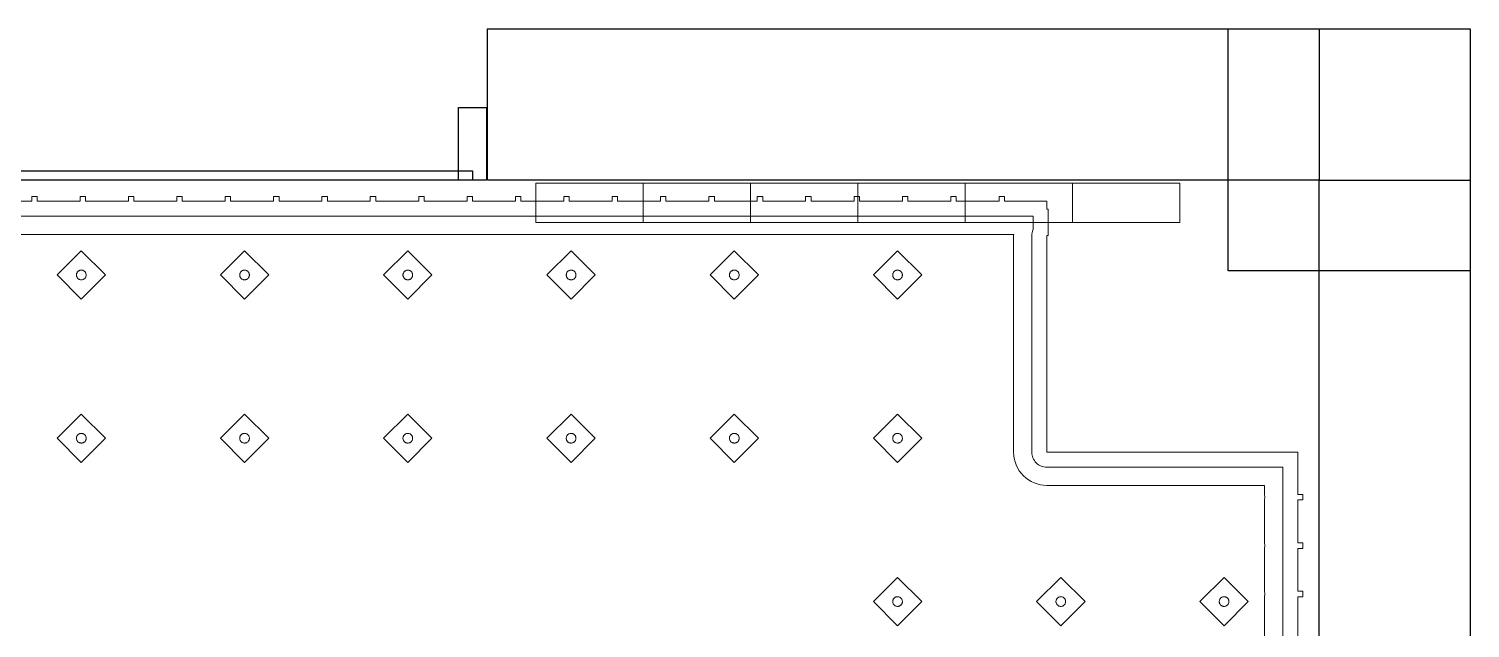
# Model space of a CAD drawing. Header units: metres. Extents: x 2172.2 to 2210.6, y 415.3 to 458.1.
# Drawn here: x 2208.178 to 2210.561, y 436.05 to 437.041 of the extents above; entities that cross this region are included whole.
import ezdxf

# ---------------------------------------------------------------- set-up
doc = ezdxf.new("R2010")
doc.units = ezdxf.units.M
for name, color, linetype, lineweight in [('NC_N1_BANQUETTES', 7, 'CONTINUOUS', 13), ('NC_N1_COLUMNS', 7, 'CONTINUOUS', 25), ('NC_N1_GLAZING', 7, 'CONTINUOUS', 13), ('NC_N1_WALL_DECOR', 7, 'CONTINUOUS', 13), ('NC_N1_WALLS', 7, 'CONTINUOUS', 25)]:
    doc.layers.add(name, color=color, linetype=linetype, lineweight=lineweight)

# ---------------------------------------------------------------- blocks, each defined once
blk = doc.blocks.new('NC_N1_ARCHITECTURE')
at = {"layer": 'NC_N1_COLUMNS', "linetype": 'CONTINUOUS', "lineweight": -2}
blk.add_lwpolyline([(20.561419, 3.041094), (20.561419, 2.641098), (20.161421, 2.641145), (20.161423, 3.041094)], close=True, dxfattribs=at)
at = {"layer": 'NC_N1_GLAZING', "linetype": 'CONTINUOUS', "lineweight": -2}
blk.add_lwpolyline([(18.911421, 2.806096), (18.911421, 2.791096), (13.56142, 2.791096), (13.56142, 2.806096)], close=True, dxfattribs=at)
at = {"layer": 'NC_N1_WALLS', "linetype": 'CONTINUOUS', "lineweight": -2}
for points in [[(20.31142, 2.791096), (18.93642, 2.791096), (18.93642, 3.041096), (20.31142, 3.041096)], [(18.93442, 2.911096), (18.93442, 2.791096), (18.88842, 2.791096), (18.88842, 2.911096)], [(20.31142, 2.791096), (20.56142, 2.791096), (20.56142, 1.429485), (20.31142, 1.429485)]]:
    blk.add_lwpolyline(points, close=True, dxfattribs=at)
blk = doc.blocks.new('NC_N1_UNIQUE_WALL_COMPOSITION_15')
at = {"color": 0, "linetype": 'CONTINUOUS', "lineweight": -2}
blk.add_lwpolyline([(0.5328, -0.065), (0.5328, 0), (-0.5328, 0), (-0.5328, -0.065)], close=True, dxfattribs=at)
for points in [[(-0.3552, -0.065), (-0.3552, 0)], [(-0.1776, -0.065), (-0.1776, 0)], [(0, -0.065), (0, 0)], [(0.1776, -0.065), (0.1776, 0)], [(0.3552, -0.065), (0.3552, 0)]]:
    blk.add_lwpolyline(points, dxfattribs=at)
blk = doc.blocks.new('NC_N1_TRIANGLE_L_BANQUETTE')
at = {"color": 0, "linetype": 'CONTINUOUS', "lineweight": -2}
for points in [[(2.2, 0.035), (2.129, 0.035), (2.129, 0.027), (2.12, 0.027), (2.12, 0.035), (2.049, 0.035), (2.049, 0.027), (2.04, 0.027), (2.04, 0.035), (1.969, 0.035), (1.969, 0.027), (1.96, 0.027), (1.96, 0.035), (1.889, 0.035), (1.889, 0.027), (1.88, 0.027), (1.88, 0.035), (1.809, 0.035), (1.809, 0.027), (1.8, 0.027), (1.8, 0.035), (1.729, 0.035), (1.729, 0.027), (1.72, 0.027), (1.72, 0.035), (1.649, 0.035), (1.649, 0.027), (1.64, 0.027), (1.64, 0.035), (1.569, 0.035), (1.569, 0.027), (1.56, 0.027), (1.56, 0.035), (1.489, 0.035), (1.489, 0.027), (1.48, 0.027), (1.48, 0.035), (1.409, 0.035), (1.409, 0.027), (1.4, 0.027), (1.4, 0.035), (1.329, 0.035), (1.329, 0.027), (1.32, 0.027), (1.32, 0.035), (1.249, 0.035), (1.249, 0.027), (1.24, 0.027), (1.24, 0.035), (1.169, 0.035), (1.169, 0.027), (1.16, 0.027), (1.16, 0.035), (1.089, 0.035), (1.089, 0.027), (1.08, 0.027), (1.08, 0.035), (1.009, 0.035), (1.009, 0.027), (1, 0.027), (1, 0.035), (0.929, 0.035), (0.929, 0.027), (0.92, 0.027), (0.92, 0.035), (0.849, 0.035), (0.849, 0.027), (0.84, 0.027), (0.84, 0.035), (0.769, 0.035), (0.769, 0.027), (0.76, 0.027), (0.76, 0.035), (0.689, 0.035), (0.689, 0.027), (0.68, 0.027), (0.68, 0.035), (0.609, 0.035), (0.609, 0.027), (0.6, 0.027), (0.6, 0.035), (0.529, 0.035), (0.529, 0.027), (0.52, 0.027), (0.52, 0.035), (0.45, 0.035), (0.45, 0.048), (0.448, 0.048), (0.448, 0.092), (0.45, 0.092), (0.45, 0.45), (0.035, 0.45), (0.035, 0.52), (0.027, 0.52), (0.027, 0.529), (0.035, 0.529), (0.035, 0.6), (0.027, 0.6), (0.027, 0.609), (0.035, 0.609), (0.035, 0.68), (0.027, 0.68), (0.027, 0.689), (0.035, 0.689), (0.035, 0.76)], [(2.2, 0.06), (2.129, 0.06), (2.1265, 0.0599), (2.1245, 0.0596), (2.1225, 0.0599), (2.12, 0.06), (2.049, 0.06), (2.0465, 0.0599), (2.0445, 0.0596), (2.0425, 0.0599), (2.04, 0.06), (1.969, 0.06), (1.9665, 0.0599), (1.9645, 0.0596), (1.9625, 0.0599), (1.96, 0.06), (1.889, 0.06), (1.8865, 0.0599), (1.8845, 0.0596), (1.8825, 0.0599), (1.88, 0.06), (1.809, 0.06), (1.8065, 0.0599), (1.8045, 0.0596), (1.8025, 0.0599), (1.8, 0.06), (1.729, 0.06), (1.7265, 0.0599), (1.7245, 0.0596), (1.7225, 0.0599), (1.72, 0.06), (1.649, 0.06), (1.6465, 0.0599), (1.6445, 0.0596), (1.6425, 0.0599), (1.64, 0.06), (1.569, 0.06), (1.5665, 0.0599), (1.5645, 0.0596), (1.5625, 0.0599), (1.56, 0.06), (1.489, 0.06), (1.4865, 0.0599), (1.4845, 0.0596), (1.4825, 0.0599), (1.48, 0.06), (1.409, 0.06), (1.4065, 0.0599), (1.4045, 0.0596), (1.4025, 0.0599), (1.4, 0.06), (1.329, 0.06), (1.3265, 0.0599), (1.3245, 0.0596), (1.3225, 0.0599), (1.32, 0.06), (1.249, 0.06), (1.2465, 0.0599), (1.2445, 0.0596), (1.2425, 0.0599), (1.24, 0.06), (1.169, 0.06), (1.1665, 0.0599), (1.1645, 0.0596), (1.1625, 0.0599), (1.16, 0.06), (1.089, 0.06), (1.0865, 0.0599), (1.0845, 0.0596), (1.0825, 0.0599), (1.08, 0.06), (1.009, 0.06), (1.0065, 0.0599), (1.0045, 0.0596), (1.0025, 0.0599), (1, 0.06), (0.929, 0.06), (0.9265, 0.0599), (0.9245, 0.0596), (0.9225, 0.0599), (0.92, 0.06), (0.849, 0.06), (0.8465, 0.0599), (0.8445, 0.0596), (0.8425, 0.0599), (0.84, 0.06), (0.769, 0.06), (0.7665, 0.0599), (0.7645, 0.0596), (0.7625, 0.0599), (0.76, 0.06), (0.689, 0.06), (0.6865, 0.0599), (0.6845, 0.0596), (0.6825, 0.0599), (0.68, 0.06), (0.609, 0.06), (0.6065, 0.0599), (0.6045, 0.0596), (0.6025, 0.0599), (0.6, 0.06), (0.529, 0.06), (0.5265, 0.0599), (0.5245, 0.0596), (0.5225, 0.0599), (0.52, 0.06), (0.473, 0.06), (0.473, 0.0822), (0.4731, 0.0824), (0.4739, 0.0847), (0.4745, 0.0871), (0.4749, 0.0895), (0.475, 0.092), (0.475, 0.45), (0.4749, 0.4525), (0.4745, 0.4549), (0.4739, 0.4573), (0.4731, 0.4596), (0.472, 0.4618), (0.4708, 0.4639), (0.4693, 0.4659), (0.4677, 0.4677), (0.4659, 0.4693), (0.4639, 0.4708), (0.4618, 0.472), (0.4596, 0.4731), (0.4573, 0.4739), (0.4549, 0.4745), (0.4525, 0.4749), (0.45, 0.475), (0.06, 0.475), (0.06, 0.52), (0.0599, 0.5225), (0.0596, 0.5245), (0.0599, 0.5265), (0.06, 0.529), (0.06, 0.6), (0.0599, 0.6025), (0.0596, 0.6045), (0.0599, 0.6065), (0.06, 0.609), (0.06, 0.68), (0.0599, 0.6825), (0.0596, 0.6845), (0.0599, 0.6865), (0.06, 0.689), (0.06, 0.76)], [(2.2, 0.09), (2.129, 0.09), (2.1245, 0.0898), (2.12, 0.09), (2.049, 0.09), (2.0445, 0.0898), (2.04, 0.09), (1.969, 0.09), (1.9645, 0.0898), (1.96, 0.09), (1.889, 0.09), (1.8845, 0.0898), (1.88, 0.09), (1.809, 0.09), (1.8045, 0.0898), (1.8, 0.09), (1.729, 0.09), (1.7245, 0.0898), (1.72, 0.09), (1.649, 0.09), (1.6445, 0.0898), (1.64, 0.09), (1.569, 0.09), (1.5645, 0.0898), (1.56, 0.09), (1.489, 0.09), (1.4845, 0.0898), (1.48, 0.09), (1.409, 0.09), (1.4045, 0.0898), (1.4, 0.09), (1.329, 0.09), (1.3245, 0.0898), (1.32, 0.09), (1.249, 0.09), (1.2445, 0.0898), (1.24, 0.09), (1.169, 0.09), (1.1645, 0.0898), (1.16, 0.09), (1.089, 0.09), (1.0845, 0.0898), (1.08, 0.09), (1.009, 0.09), (1.0045, 0.0898), (1, 0.09), (0.929, 0.09), (0.9245, 0.0898), (0.92, 0.09), (0.849, 0.09), (0.8445, 0.0898), (0.84, 0.09), (0.769, 0.09), (0.7645, 0.0898), (0.76, 0.09), (0.689, 0.09), (0.6845, 0.0898), (0.68, 0.09), (0.609, 0.09), (0.6045, 0.0898), (0.6, 0.09), (0.529, 0.09), (0.5245, 0.0898), (0.52, 0.09), (0.5049, 0.09), (0.505, 0.092), (0.505, 0.45), (0.5047, 0.4554), (0.5039, 0.4607), (0.5026, 0.466), (0.5008, 0.471), (0.4985, 0.4759), (0.4957, 0.4806), (0.4925, 0.4849), (0.4889, 0.4889), (0.4849, 0.4925), (0.4806, 0.4957), (0.4759, 0.4985), (0.471, 0.5008), (0.466, 0.5026), (0.4607, 0.5039), (0.4554, 0.5047), (0.45, 0.505), (0.09, 0.505), (0.09, 0.52), (0.0898, 0.5245), (0.09, 0.529), (0.09, 0.6), (0.0898, 0.6045), (0.09, 0.609), (0.09, 0.68), (0.0898, 0.6845), (0.09, 0.689), (0.09, 0.76)]]:
    blk.add_lwpolyline(points, dxfattribs=at)
for points in [[(0.157, 0.657), (0.197, 0.697), (0.157, 0.737), (0.117, 0.697)], [(0.427, 0.657), (0.467, 0.697), (0.427, 0.737), (0.387, 0.697)], [(0.697, 0.657), (0.737, 0.697), (0.697, 0.737), (0.657, 0.697)], [(0.165, 0.697), (0.165, 0.6962), (0.1648, 0.6954), (0.1647, 0.6947), (0.1644, 0.6939), (0.1641, 0.6932), (0.1637, 0.6926), (0.1632, 0.6919), (0.1627, 0.6913), (0.1621, 0.6908), (0.1614, 0.6903), (0.1608, 0.6899), (0.1601, 0.6896), (0.1593, 0.6893), (0.1586, 0.6892), (0.1578, 0.689), (0.157, 0.689), (0.1562, 0.689), (0.1554, 0.6892), (0.1547, 0.6893), (0.1539, 0.6896), (0.1532, 0.6899), (0.1526, 0.6903), (0.1519, 0.6908), (0.1513, 0.6913), (0.1508, 0.6919), (0.1503, 0.6926), (0.1499, 0.6932), (0.1496, 0.6939), (0.1493, 0.6947), (0.1492, 0.6954), (0.149, 0.6962), (0.149, 0.697), (0.149, 0.6978), (0.1492, 0.6986), (0.1493, 0.6993), (0.1496, 0.7001), (0.1499, 0.7008), (0.1503, 0.7014), (0.1508, 0.7021), (0.1513, 0.7027), (0.1519, 0.7032), (0.1526, 0.7037), (0.1532, 0.7041), (0.1539, 0.7044), (0.1547, 0.7047), (0.1554, 0.7048), (0.1562, 0.705), (0.157, 0.705), (0.1578, 0.705), (0.1586, 0.7048), (0.1593, 0.7047), (0.1601, 0.7044), (0.1608, 0.7041), (0.1614, 0.7037), (0.1621, 0.7032), (0.1627, 0.7027), (0.1632, 0.7021), (0.1637, 0.7014), (0.1641, 0.7008), (0.1644, 0.7001), (0.1647, 0.6993), (0.1648, 0.6986), (0.165, 0.6978)], [(0.435, 0.697), (0.435, 0.6962), (0.4348, 0.6954), (0.4347, 0.6947), (0.4344, 0.6939), (0.4341, 0.6932), (0.4337, 0.6926), (0.4332, 0.6919), (0.4327, 0.6913), (0.4321, 0.6908), (0.4314, 0.6903), (0.4308, 0.6899), (0.4301, 0.6896), (0.4293, 0.6893), (0.4286, 0.6892), (0.4278, 0.689), (0.427, 0.689), (0.4262, 0.689), (0.4254, 0.6892), (0.4247, 0.6893), (0.4239, 0.6896), (0.4232, 0.6899), (0.4226, 0.6903), (0.4219, 0.6908), (0.4213, 0.6913), (0.4208, 0.6919), (0.4203, 0.6926), (0.4199, 0.6932), (0.4196, 0.6939), (0.4193, 0.6947), (0.4192, 0.6954), (0.419, 0.6962), (0.419, 0.697), (0.419, 0.6978), (0.4192, 0.6986), (0.4193, 0.6993), (0.4196, 0.7001), (0.4199, 0.7008), (0.4203, 0.7014), (0.4208, 0.7021), (0.4213, 0.7027), (0.4219, 0.7032), (0.4226, 0.7037), (0.4232, 0.7041), (0.4239, 0.7044), (0.4247, 0.7047), (0.4254, 0.7048), (0.4262, 0.705), (0.427, 0.705), (0.4278, 0.705), (0.4286, 0.7048), (0.4293, 0.7047), (0.4301, 0.7044), (0.4308, 0.7041), (0.4314, 0.7037), (0.4321, 0.7032), (0.4327, 0.7027), (0.4332, 0.7021), (0.4337, 0.7014), (0.4341, 0.7008), (0.4344, 0.7001), (0.4347, 0.6993), (0.4348, 0.6986), (0.435, 0.6978)], [(0.705, 0.697), (0.705, 0.6962), (0.7048, 0.6954), (0.7047, 0.6947), (0.7044, 0.6939), (0.7041, 0.6932), (0.7037, 0.6926), (0.7032, 0.6919), (0.7027, 0.6913), (0.7021, 0.6908), (0.7014, 0.6903), (0.7008, 0.6899), (0.7001, 0.6896), (0.6993, 0.6893), (0.6986, 0.6892), (0.6978, 0.689), (0.697, 0.689), (0.6962, 0.689), (0.6954, 0.6892), (0.6947, 0.6893), (0.6939, 0.6896), (0.6932, 0.6899), (0.6926, 0.6903), (0.6919, 0.6908), (0.6913, 0.6913), (0.6908, 0.6919), (0.6903, 0.6926), (0.6899, 0.6932), (0.6896, 0.6939), (0.6893, 0.6947), (0.6892, 0.6954), (0.689, 0.6962), (0.689, 0.697), (0.689, 0.6978), (0.6892, 0.6986), (0.6893, 0.6993), (0.6896, 0.7001), (0.6899, 0.7008), (0.6903, 0.7014), (0.6908, 0.7021), (0.6913, 0.7027), (0.6919, 0.7032), (0.6926, 0.7037), (0.6932, 0.7041), (0.6939, 0.7044), (0.6947, 0.7047), (0.6954, 0.7048), (0.6962, 0.705), (0.697, 0.705), (0.6978, 0.705), (0.6986, 0.7048), (0.6993, 0.7047), (0.7001, 0.7044), (0.7008, 0.7041), (0.7014, 0.7037), (0.7021, 0.7032), (0.7027, 0.7027), (0.7032, 0.7021), (0.7037, 0.7014), (0.7041, 0.7008), (0.7044, 0.7001), (0.7047, 0.6993), (0.7048, 0.6986), (0.705, 0.6978)], [(0.697, 0.387), (0.737, 0.427), (0.697, 0.467), (0.657, 0.427)], [(0.967, 0.387), (1.007, 0.427), (0.967, 0.467), (0.927, 0.427)], [(1.237, 0.387), (1.277, 0.427), (1.237, 0.467), (1.197, 0.427)], [(1.507, 0.387), (1.547, 0.427), (1.507, 0.467), (1.467, 0.427)], [(1.777, 0.387), (1.817, 0.427), (1.777, 0.467), (1.737, 0.427)], [(2.047, 0.387), (2.087, 0.427), (2.047, 0.467), (2.007, 0.427)], [(0.705, 0.427), (0.705, 0.4262), (0.7048, 0.4254), (0.7047, 0.4247), (0.7044, 0.4239), (0.7041, 0.4232), (0.7037, 0.4226), (0.7032, 0.4219), (0.7027, 0.4213), (0.7021, 0.4208), (0.7014, 0.4203), (0.7008, 0.4199), (0.7001, 0.4196), (0.6993, 0.4193), (0.6986, 0.4192), (0.6978, 0.419), (0.697, 0.419), (0.6962, 0.419), (0.6954, 0.4192), (0.6947, 0.4193), (0.6939, 0.4196), (0.6932, 0.4199), (0.6926, 0.4203), (0.6919, 0.4208), (0.6913, 0.4213), (0.6908, 0.4219), (0.6903, 0.4226), (0.6899, 0.4232), (0.6896, 0.4239), (0.6893, 0.4247), (0.6892, 0.4254), (0.689, 0.4262), (0.689, 0.427), (0.689, 0.4278), (0.6892, 0.4286), (0.6893, 0.4293), (0.6896, 0.4301), (0.6899, 0.4308), (0.6903, 0.4314), (0.6908, 0.4321), (0.6913, 0.4327), (0.6919, 0.4332), (0.6926, 0.4337), (0.6932, 0.4341), (0.6939, 0.4344), (0.6947, 0.4347), (0.6954, 0.4348), (0.6962, 0.435), (0.697, 0.435), (0.6978, 0.435), (0.6986, 0.4348), (0.6993, 0.4347), (0.7001, 0.4344), (0.7008, 0.4341), (0.7014, 0.4337), (0.7021, 0.4332), (0.7027, 0.4327), (0.7032, 0.4321), (0.7037, 0.4314), (0.7041, 0.4308), (0.7044, 0.4301), (0.7047, 0.4293), (0.7048, 0.4286), (0.705, 0.4278)], [(0.975, 0.427), (0.975, 0.4262), (0.9748, 0.4254), (0.9747, 0.4247), (0.9744, 0.4239), (0.9741, 0.4232), (0.9737, 0.4226), (0.9732, 0.4219), (0.9727, 0.4213), (0.9721, 0.4208), (0.9714, 0.4203), (0.9708, 0.4199), (0.9701, 0.4196), (0.9693, 0.4193), (0.9686, 0.4192), (0.9678, 0.419), (0.967, 0.419), (0.9662, 0.419), (0.9654, 0.4192), (0.9647, 0.4193), (0.9639, 0.4196), (0.9632, 0.4199), (0.9626, 0.4203), (0.9619, 0.4208), (0.9613, 0.4213), (0.9608, 0.4219), (0.9603, 0.4226), (0.9599, 0.4232), (0.9596, 0.4239), (0.9593, 0.4247), (0.9592, 0.4254), (0.959, 0.4262), (0.959, 0.427), (0.959, 0.4278), (0.9592, 0.4286), (0.9593, 0.4293), (0.9596, 0.4301), (0.9599, 0.4308), (0.9603, 0.4314), (0.9608, 0.4321), (0.9613, 0.4327), (0.9619, 0.4332), (0.9626, 0.4337), (0.9632, 0.4341), (0.9639, 0.4344), (0.9647, 0.4347), (0.9654, 0.4348), (0.9662, 0.435), (0.967, 0.435), (0.9678, 0.435), (0.9686, 0.4348), (0.9693, 0.4347), (0.9701, 0.4344), (0.9708, 0.4341), (0.9714, 0.4337), (0.9721, 0.4332), (0.9727, 0.4327), (0.9732, 0.4321), (0.9737, 0.4314), (0.9741, 0.4308), (0.9744, 0.4301), (0.9747, 0.4293), (0.9748, 0.4286), (0.975, 0.4278)], [(1.245, 0.427), (1.245, 0.4262), (1.2448, 0.4254), (1.2447, 0.4247), (1.2444, 0.4239), (1.2441, 0.4232), (1.2437, 0.4226), (1.2432, 0.4219), (1.2427, 0.4213), (1.2421, 0.4208), (1.2414, 0.4203), (1.2408, 0.4199), (1.2401, 0.4196), (1.2393, 0.4193), (1.2386, 0.4192), (1.2378, 0.419), (1.237, 0.419), (1.2362, 0.419), (1.2354, 0.4192), (1.2347, 0.4193), (1.2339, 0.4196), (1.2332, 0.4199), (1.2326, 0.4203), (1.2319, 0.4208), (1.2313, 0.4213), (1.2308, 0.4219), (1.2303, 0.4226), (1.2299, 0.4232), (1.2296, 0.4239), (1.2293, 0.4247), (1.2292, 0.4254), (1.229, 0.4262), (1.229, 0.427), (1.229, 0.4278), (1.2292, 0.4286), (1.2293, 0.4293), (1.2296, 0.4301), (1.2299, 0.4308), (1.2303, 0.4314), (1.2308, 0.4321), (1.2313, 0.4327), (1.2319, 0.4332), (1.2326, 0.4337), (1.2332, 0.4341), (1.2339, 0.4344), (1.2347, 0.4347), (1.2354, 0.4348), (1.2362, 0.435), (1.237, 0.435), (1.2378, 0.435), (1.2386, 0.4348), (1.2393, 0.4347), (1.2401, 0.4344), (1.2408, 0.4341), (1.2414, 0.4337), (1.2421, 0.4332), (1.2427, 0.4327), (1.2432, 0.4321), (1.2437, 0.4314), (1.2441, 0.4308), (1.2444, 0.4301), (1.2447, 0.4293), (1.2448, 0.4286), (1.245, 0.4278)], [(1.515, 0.427), (1.515, 0.4262), (1.5148, 0.4254), (1.5147, 0.4247), (1.5144, 0.4239), (1.5141, 0.4232), (1.5137, 0.4226), (1.5132, 0.4219), (1.5127, 0.4213), (1.5121, 0.4208), (1.5114, 0.4203), (1.5108, 0.4199), (1.5101, 0.4196), (1.5093, 0.4193), (1.5086, 0.4192), (1.5078, 0.419), (1.507, 0.419), (1.5062, 0.419), (1.5054, 0.4192), (1.5047, 0.4193), (1.5039, 0.4196), (1.5032, 0.4199), (1.5026, 0.4203), (1.5019, 0.4208), (1.5013, 0.4213), (1.5008, 0.4219), (1.5003, 0.4226), (1.4999, 0.4232), (1.4996, 0.4239), (1.4993, 0.4247), (1.4992, 0.4254), (1.499, 0.4262), (1.499, 0.427), (1.499, 0.4278), (1.4992, 0.4286), (1.4993, 0.4293), (1.4996, 0.4301), (1.4999, 0.4308), (1.5003, 0.4314), (1.5008, 0.4321), (1.5013, 0.4327), (1.5019, 0.4332), (1.5026, 0.4337), (1.5032, 0.4341), (1.5039, 0.4344), (1.5047, 0.4347), (1.5054, 0.4348), (1.5062, 0.435), (1.507, 0.435), (1.5078, 0.435), (1.5086, 0.4348), (1.5093, 0.4347), (1.5101, 0.4344), (1.5108, 0.4341), (1.5114, 0.4337), (1.5121, 0.4332), (1.5127, 0.4327), (1.5132, 0.4321), (1.5137, 0.4314), (1.5141, 0.4308), (1.5144, 0.4301), (1.5147, 0.4293), (1.5148, 0.4286), (1.515, 0.4278)], [(1.785, 0.427), (1.785, 0.4262), (1.7848, 0.4254), (1.7847, 0.4247), (1.7844, 0.4239), (1.7841, 0.4232), (1.7837, 0.4226), (1.7832, 0.4219), (1.7827, 0.4213), (1.7821, 0.4208), (1.7814, 0.4203), (1.7808, 0.4199), (1.7801, 0.4196), (1.7793, 0.4193), (1.7786, 0.4192), (1.7778, 0.419), (1.777, 0.419), (1.7762, 0.419), (1.7754, 0.4192), (1.7747, 0.4193), (1.7739, 0.4196), (1.7732, 0.4199), (1.7726, 0.4203), (1.7719, 0.4208), (1.7713, 0.4213), (1.7708, 0.4219), (1.7703, 0.4226), (1.7699, 0.4232), (1.7696, 0.4239), (1.7693, 0.4247), (1.7692, 0.4254), (1.769, 0.4262), (1.769, 0.427), (1.769, 0.4278), (1.7692, 0.4286), (1.7693, 0.4293), (1.7696, 0.4301), (1.7699, 0.4308), (1.7703, 0.4314), (1.7708, 0.4321), (1.7713, 0.4327), (1.7719, 0.4332), (1.7726, 0.4337), (1.7732, 0.4341), (1.7739, 0.4344), (1.7747, 0.4347), (1.7754, 0.4348), (1.7762, 0.435), (1.777, 0.435), (1.7778, 0.435), (1.7786, 0.4348), (1.7793, 0.4347), (1.7801, 0.4344), (1.7808, 0.4341), (1.7814, 0.4337), (1.7821, 0.4332), (1.7827, 0.4327), (1.7832, 0.4321), (1.7837, 0.4314), (1.7841, 0.4308), (1.7844, 0.4301), (1.7847, 0.4293), (1.7848, 0.4286), (1.785, 0.4278)], [(2.055, 0.427), (2.055, 0.4262), (2.0548, 0.4254), (2.0547, 0.4247), (2.0544, 0.4239), (2.0541, 0.4232), (2.0537, 0.4226), (2.0532, 0.4219), (2.0527, 0.4213), (2.0521, 0.4208), (2.0514, 0.4203), (2.0508, 0.4199), (2.0501, 0.4196), (2.0493, 0.4193), (2.0486, 0.4192), (2.0478, 0.419), (2.047, 0.419), (2.0462, 0.419), (2.0454, 0.4192), (2.0447, 0.4193), (2.0439, 0.4196), (2.0432, 0.4199), (2.0426, 0.4203), (2.0419, 0.4208), (2.0413, 0.4213), (2.0408, 0.4219), (2.0403, 0.4226), (2.0399, 0.4232), (2.0396, 0.4239), (2.0393, 0.4247), (2.0392, 0.4254), (2.039, 0.4262), (2.039, 0.427), (2.039, 0.4278), (2.0392, 0.4286), (2.0393, 0.4293), (2.0396, 0.4301), (2.0399, 0.4308), (2.0403, 0.4314), (2.0408, 0.4321), (2.0413, 0.4327), (2.0419, 0.4332), (2.0426, 0.4337), (2.0432, 0.4341), (2.0439, 0.4344), (2.0447, 0.4347), (2.0454, 0.4348), (2.0462, 0.435), (2.047, 0.435), (2.0478, 0.435), (2.0486, 0.4348), (2.0493, 0.4347), (2.0501, 0.4344), (2.0508, 0.4341), (2.0514, 0.4337), (2.0521, 0.4332), (2.0527, 0.4327), (2.0532, 0.4321), (2.0537, 0.4314), (2.0541, 0.4308), (2.0544, 0.4301), (2.0547, 0.4293), (2.0548, 0.4286), (2.055, 0.4278)], [(0.697, 0.117), (0.737, 0.157), (0.697, 0.197), (0.657, 0.157)], [(0.967, 0.117), (1.007, 0.157), (0.967, 0.197), (0.927, 0.157)], [(1.237, 0.117), (1.277, 0.157), (1.237, 0.197), (1.197, 0.157)], [(1.507, 0.117), (1.547, 0.157), (1.507, 0.197), (1.467, 0.157)], [(1.777, 0.117), (1.817, 0.157), (1.777, 0.197), (1.737, 0.157)], [(2.047, 0.117), (2.087, 0.157), (2.047, 0.197), (2.007, 0.157)], [(0.705, 0.157), (0.705, 0.1562), (0.7048, 0.1554), (0.7047, 0.1547), (0.7044, 0.1539), (0.7041, 0.1532), (0.7037, 0.1526), (0.7032, 0.1519), (0.7027, 0.1513), (0.7021, 0.1508), (0.7014, 0.1503), (0.7008, 0.1499), (0.7001, 0.1496), (0.6993, 0.1493), (0.6986, 0.1492), (0.6978, 0.149), (0.697, 0.149), (0.6962, 0.149), (0.6954, 0.1492), (0.6947, 0.1493), (0.6939, 0.1496), (0.6932, 0.1499), (0.6926, 0.1503), (0.6919, 0.1508), (0.6913, 0.1513), (0.6908, 0.1519), (0.6903, 0.1526), (0.6899, 0.1532), (0.6896, 0.1539), (0.6893, 0.1547), (0.6892, 0.1554), (0.689, 0.1562), (0.689, 0.157), (0.689, 0.1578), (0.6892, 0.1586), (0.6893, 0.1593), (0.6896, 0.1601), (0.6899, 0.1608), (0.6903, 0.1614), (0.6908, 0.1621), (0.6913, 0.1627), (0.6919, 0.1632), (0.6926, 0.1637), (0.6932, 0.1641), (0.6939, 0.1644), (0.6947, 0.1647), (0.6954, 0.1648), (0.6962, 0.165), (0.697, 0.165), (0.6978, 0.165), (0.6986, 0.1648), (0.6993, 0.1647), (0.7001, 0.1644), (0.7008, 0.1641), (0.7014, 0.1637), (0.7021, 0.1632), (0.7027, 0.1627), (0.7032, 0.1621), (0.7037, 0.1614), (0.7041, 0.1608), (0.7044, 0.1601), (0.7047, 0.1593), (0.7048, 0.1586), (0.705, 0.1578)], [(0.975, 0.157), (0.975, 0.1562), (0.9748, 0.1554), (0.9747, 0.1547), (0.9744, 0.1539), (0.9741, 0.1532), (0.9737, 0.1526), (0.9732, 0.1519), (0.9727, 0.1513), (0.9721, 0.1508), (0.9714, 0.1503), (0.9708, 0.1499), (0.9701, 0.1496), (0.9693, 0.1493), (0.9686, 0.1492), (0.9678, 0.149), (0.967, 0.149), (0.9662, 0.149), (0.9654, 0.1492), (0.9647, 0.1493), (0.9639, 0.1496), (0.9632, 0.1499), (0.9626, 0.1503), (0.9619, 0.1508), (0.9613, 0.1513), (0.9608, 0.1519), (0.9603, 0.1526), (0.9599, 0.1532), (0.9596, 0.1539), (0.9593, 0.1547), (0.9592, 0.1554), (0.959, 0.1562), (0.959, 0.157), (0.959, 0.1578), (0.9592, 0.1586), (0.9593, 0.1593), (0.9596, 0.1601), (0.9599, 0.1608), (0.9603, 0.1614), (0.9608, 0.1621), (0.9613, 0.1627), (0.9619, 0.1632), (0.9626, 0.1637), (0.9632, 0.1641), (0.9639, 0.1644), (0.9647, 0.1647), (0.9654, 0.1648), (0.9662, 0.165), (0.967, 0.165), (0.9678, 0.165), (0.9686, 0.1648), (0.9693, 0.1647), (0.9701, 0.1644), (0.9708, 0.1641), (0.9714, 0.1637), (0.9721, 0.1632), (0.9727, 0.1627), (0.9732, 0.1621), (0.9737, 0.1614), (0.9741, 0.1608), (0.9744, 0.1601), (0.9747, 0.1593), (0.9748, 0.1586), (0.975, 0.1578)], [(1.245, 0.157), (1.245, 0.1562), (1.2448, 0.1554), (1.2447, 0.1547), (1.2444, 0.1539), (1.2441, 0.1532), (1.2437, 0.1526), (1.2432, 0.1519), (1.2427, 0.1513), (1.2421, 0.1508), (1.2414, 0.1503), (1.2408, 0.1499), (1.2401, 0.1496), (1.2393, 0.1493), (1.2386, 0.1492), (1.2378, 0.149), (1.237, 0.149), (1.2362, 0.149), (1.2354, 0.1492), (1.2347, 0.1493), (1.2339, 0.1496), (1.2332, 0.1499), (1.2326, 0.1503), (1.2319, 0.1508), (1.2313, 0.1513), (1.2308, 0.1519), (1.2303, 0.1526), (1.2299, 0.1532), (1.2296, 0.1539), (1.2293, 0.1547), (1.2292, 0.1554), (1.229, 0.1562), (1.229, 0.157), (1.229, 0.1578), (1.2292, 0.1586), (1.2293, 0.1593), (1.2296, 0.1601), (1.2299, 0.1608), (1.2303, 0.1614), (1.2308, 0.1621), (1.2313, 0.1627), (1.2319, 0.1632), (1.2326, 0.1637), (1.2332, 0.1641), (1.2339, 0.1644), (1.2347, 0.1647), (1.2354, 0.1648), (1.2362, 0.165), (1.237, 0.165), (1.2378, 0.165), (1.2386, 0.1648), (1.2393, 0.1647), (1.2401, 0.1644), (1.2408, 0.1641), (1.2414, 0.1637), (1.2421, 0.1632), (1.2427, 0.1627), (1.2432, 0.1621), (1.2437, 0.1614), (1.2441, 0.1608), (1.2444, 0.1601), (1.2447, 0.1593), (1.2448, 0.1586), (1.245, 0.1578)], [(1.515, 0.157), (1.515, 0.1562), (1.5148, 0.1554), (1.5147, 0.1547), (1.5144, 0.1539), (1.5141, 0.1532), (1.5137, 0.1526), (1.5132, 0.1519), (1.5127, 0.1513), (1.5121, 0.1508), (1.5114, 0.1503), (1.5108, 0.1499), (1.5101, 0.1496), (1.5093, 0.1493), (1.5086, 0.1492), (1.5078, 0.149), (1.507, 0.149), (1.5062, 0.149), (1.5054, 0.1492), (1.5047, 0.1493), (1.5039, 0.1496), (1.5032, 0.1499), (1.5026, 0.1503), (1.5019, 0.1508), (1.5013, 0.1513), (1.5008, 0.1519), (1.5003, 0.1526), (1.4999, 0.1532), (1.4996, 0.1539), (1.4993, 0.1547), (1.4992, 0.1554), (1.499, 0.1562), (1.499, 0.157), (1.499, 0.1578), (1.4992, 0.1586), (1.4993, 0.1593), (1.4996, 0.1601), (1.4999, 0.1608), (1.5003, 0.1614), (1.5008, 0.1621), (1.5013, 0.1627), (1.5019, 0.1632), (1.5026, 0.1637), (1.5032, 0.1641), (1.5039, 0.1644), (1.5047, 0.1647), (1.5054, 0.1648), (1.5062, 0.165), (1.507, 0.165), (1.5078, 0.165), (1.5086, 0.1648), (1.5093, 0.1647), (1.5101, 0.1644), (1.5108, 0.1641), (1.5114, 0.1637), (1.5121, 0.1632), (1.5127, 0.1627), (1.5132, 0.1621), (1.5137, 0.1614), (1.5141, 0.1608), (1.5144, 0.1601), (1.5147, 0.1593), (1.5148, 0.1586), (1.515, 0.1578)], [(1.785, 0.157), (1.785, 0.1562), (1.7848, 0.1554), (1.7847, 0.1547), (1.7844, 0.1539), (1.7841, 0.1532), (1.7837, 0.1526), (1.7832, 0.1519), (1.7827, 0.1513), (1.7821, 0.1508), (1.7814, 0.1503), (1.7808, 0.1499), (1.7801, 0.1496), (1.7793, 0.1493), (1.7786, 0.1492), (1.7778, 0.149), (1.777, 0.149), (1.7762, 0.149), (1.7754, 0.1492), (1.7747, 0.1493), (1.7739, 0.1496), (1.7732, 0.1499), (1.7726, 0.1503), (1.7719, 0.1508), (1.7713, 0.1513), (1.7708, 0.1519), (1.7703, 0.1526), (1.7699, 0.1532), (1.7696, 0.1539), (1.7693, 0.1547), (1.7692, 0.1554), (1.769, 0.1562), (1.769, 0.157), (1.769, 0.1578), (1.7692, 0.1586), (1.7693, 0.1593), (1.7696, 0.1601), (1.7699, 0.1608), (1.7703, 0.1614), (1.7708, 0.1621), (1.7713, 0.1627), (1.7719, 0.1632), (1.7726, 0.1637), (1.7732, 0.1641), (1.7739, 0.1644), (1.7747, 0.1647), (1.7754, 0.1648), (1.7762, 0.165), (1.777, 0.165), (1.7778, 0.165), (1.7786, 0.1648), (1.7793, 0.1647), (1.7801, 0.1644), (1.7808, 0.1641), (1.7814, 0.1637), (1.7821, 0.1632), (1.7827, 0.1627), (1.7832, 0.1621), (1.7837, 0.1614), (1.7841, 0.1608), (1.7844, 0.1601), (1.7847, 0.1593), (1.7848, 0.1586), (1.785, 0.1578)], [(2.055, 0.157), (2.055, 0.1562), (2.0548, 0.1554), (2.0547, 0.1547), (2.0544, 0.1539), (2.0541, 0.1532), (2.0537, 0.1526), (2.0532, 0.1519), (2.0527, 0.1513), (2.0521, 0.1508), (2.0514, 0.1503), (2.0508, 0.1499), (2.0501, 0.1496), (2.0493, 0.1493), (2.0486, 0.1492), (2.0478, 0.149), (2.047, 0.149), (2.0462, 0.149), (2.0454, 0.1492), (2.0447, 0.1493), (2.0439, 0.1496), (2.0432, 0.1499), (2.0426, 0.1503), (2.0419, 0.1508), (2.0413, 0.1513), (2.0408, 0.1519), (2.0403, 0.1526), (2.0399, 0.1532), (2.0396, 0.1539), (2.0393, 0.1547), (2.0392, 0.1554), (2.039, 0.1562), (2.039, 0.157), (2.039, 0.1578), (2.0392, 0.1586), (2.0393, 0.1593), (2.0396, 0.1601), (2.0399, 0.1608), (2.0403, 0.1614), (2.0408, 0.1621), (2.0413, 0.1627), (2.0419, 0.1632), (2.0426, 0.1637), (2.0432, 0.1641), (2.0439, 0.1644), (2.0447, 0.1647), (2.0454, 0.1648), (2.0462, 0.165), (2.047, 0.165), (2.0478, 0.165), (2.0486, 0.1648), (2.0493, 0.1647), (2.0501, 0.1644), (2.0508, 0.1641), (2.0514, 0.1637), (2.0521, 0.1632), (2.0527, 0.1627), (2.0532, 0.1621), (2.0537, 0.1614), (2.0541, 0.1608), (2.0544, 0.1601), (2.0547, 0.1593), (2.0548, 0.1586), (2.055, 0.1578)]]:
    blk.add_lwpolyline(points, close=True, dxfattribs=at)

msp = doc.modelspace()

# ---------------------------------------------------------------- block references
at = {"layer": 'NC_N1_BANQUETTES', "linetype": 'CONTINUOUS', "rotation": -180}
msp.add_blockref('NC_N1_TRIANGLE_L_BANQUETTE', (2210.3114, 436.7911), dxfattribs=at)
at = {"layer": 'NC_N1_WALL_DECOR', "linetype": 'CONTINUOUS'}
msp.add_blockref('NC_N1_UNIQUE_WALL_COMPOSITION_15', (2209.5487, 436.7859), dxfattribs=at)
at = {"layer": 'NC_N1_WALLS'}
msp.add_blockref('NC_N1_ARCHITECTURE', (2190, 434), dxfattribs=at)

doc.saveas('drawing.dxf')
